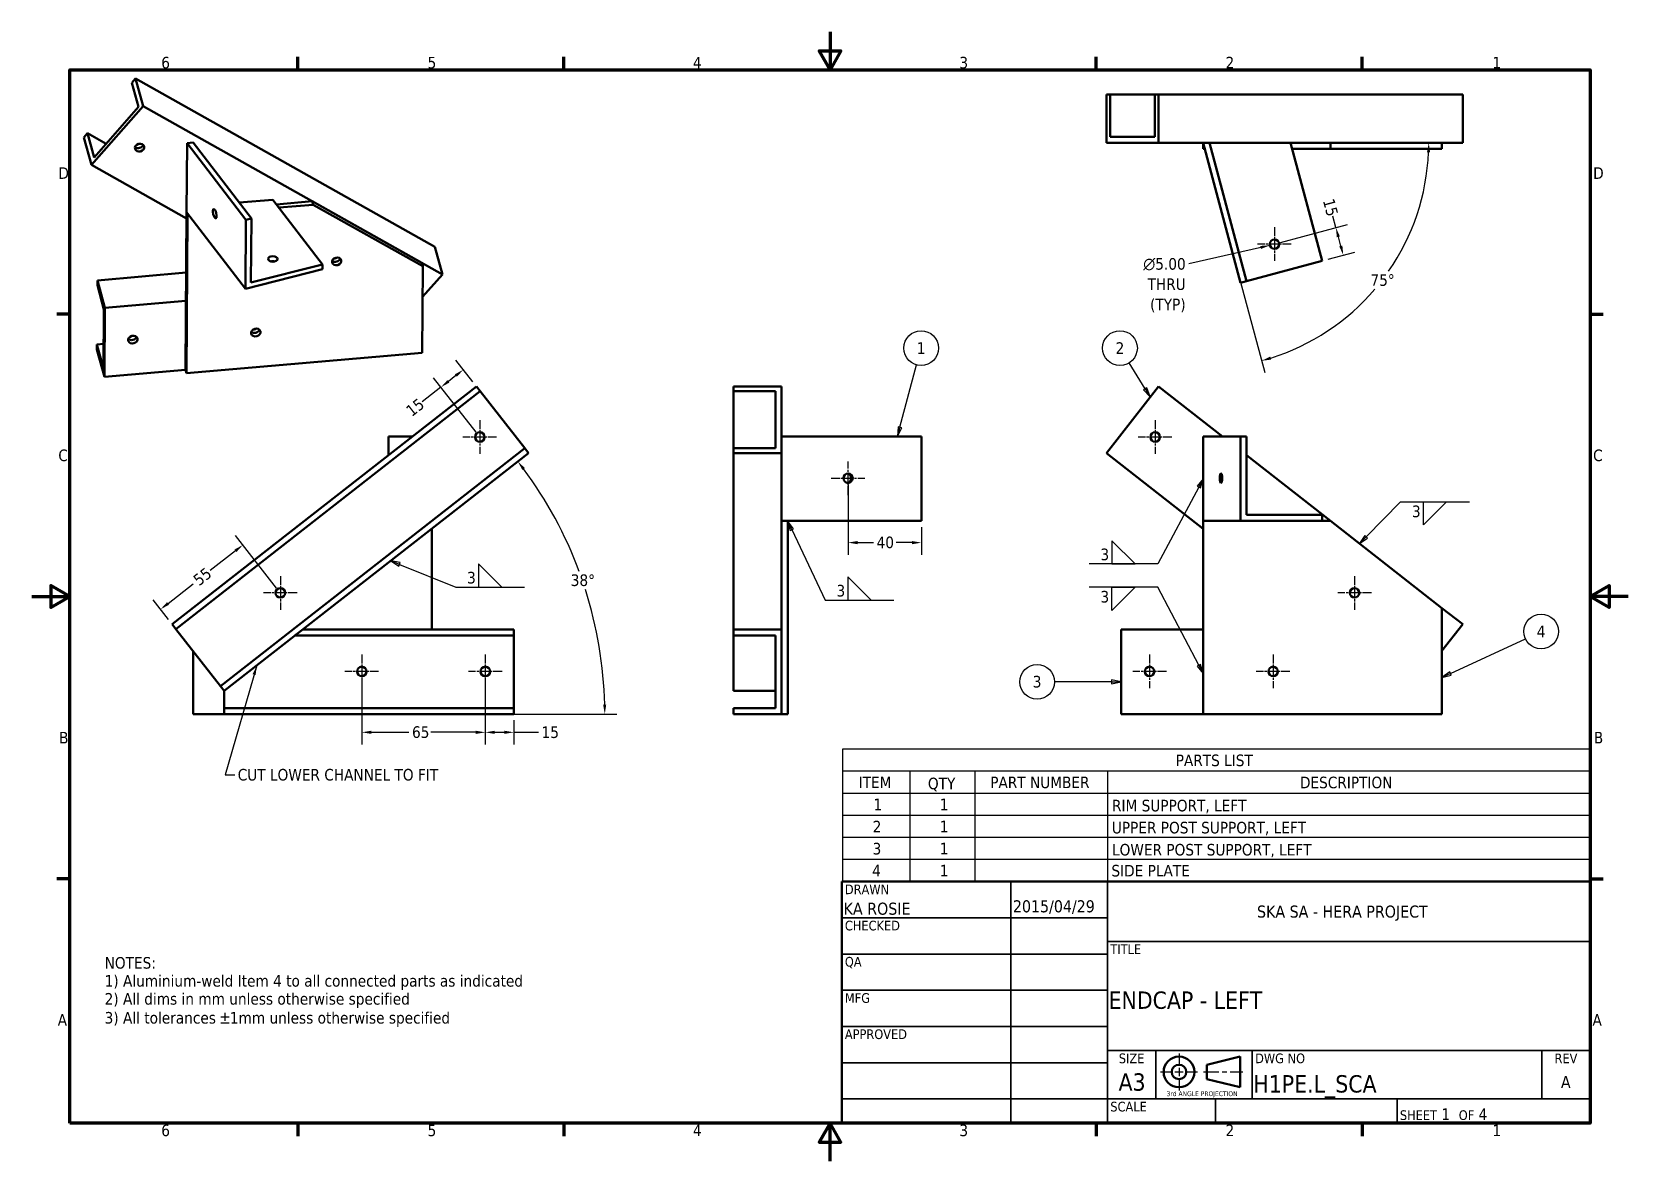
# Model space of a CAD drawing. Header units: millimetres. Extents: x 0 to 840, y 0 to 594.
import ezdxf
from ezdxf.enums import TextEntityAlignment as Align

# ---------------------------------------------------------------- set-up
doc = ezdxf.new("R2010")
doc.units = ezdxf.units.MM
doc.header["$LTSCALE"] = 2
doc.linetypes.add('CHAIN', pattern=[0.7087, 0.4724, -0.0591, 0.1181, -0.0591])
for name, color, linetype, lineweight in [('Border (ANSI)', 7, 'Continuous', 70), ('Center Mark (ANSI)', 7, 'Continuous', 25), ('Dimension (ANSI)', 7, 'Continuous', 25), ('Sketch Geometry (ANSI)', 7, 'Continuous', 25), ('Symbol (ANSI)', 7, 'Continuous', 25), ('Title (ANSI)', 7, 'Continuous', 50), ('Visible (ANSI)', 7, 'Continuous', 50)]:
    doc.layers.add(name, color=color, linetype=linetype, lineweight=lineweight)
doc.styles.add('Note Text (ANSI)', font='tahoma.ttf')
doc.styles.add('Text Style30', font='tahoma.ttf')
doc.styles.add('Text Style38', font='tahoma.ttf')
doc.styles.add('Text Style39', font='tahoma.ttf')
doc.dimstyles.new('Default (ANSI)', dxfattribs={"dimscale": 2, "dimtxt": 3.048, "dimasz": 2.5, "dimexe": 3.175, "dimexo": 1.5875, "dimgap": 0.8, "dimtad": 0, "dimtih": 1, "dimtoh": 1, "dimlfac": 0.03937, "dimrnd": 1e-08, "dimzin": 4, "dimdsep": 46, "dimtxsty": 'Note Text (ANSI)', "dimcen": 0.09, "dimdle": 10, "dimclrd": 256, "dimclre": 256, "dimclrt": 256, "dimadec": 0, "dimazin": 1, "dimtfac": 1, "dimtofl": 0, "dimtmove": 0, "dimatfit": 3, "dimfxl": 1, "dimtolj": 1, "dimtzin": 4, "dimlwd": -1, "dimlwe": -1, "dimarcsym": 0})
doc.dimstyles.new('Default - mm (ANSI)', dxfattribs={"dimscale": 2, "dimtxt": 3.048, "dimasz": 2.5, "dimexe": 3.175, "dimexo": 1.6002, "dimgap": 0.8, "dimtad": 0, "dimtoh": 1, "dimrnd": 1e-08, "dimzin": 4, "dimdsep": 46, "dimtxsty": 'Note Text (ANSI)', "dimcen": 0.09, "dimdle": 10, "dimclrd": 256, "dimclre": 256, "dimclrt": 256, "dimadec": 1, "dimazin": 1, "dimtfac": 1, "dimtofl": 0, "dimtmove": 0, "dimatfit": 3, "dimfxl": 1, "dimtolj": 1, "dimtzin": 4, "dimlwd": -1, "dimlwe": -1, "dimarcsym": 0})
doc.dimstyles.new('Default - mm (ANSI)$7', dxfattribs={"dimscale": 2, "dimtxt": 3.048, "dimasz": 2.5, "dimexe": 3.175, "dimexo": 1.6002, "dimgap": 0.8, "dimtad": 0, "dimtoh": 1, "dimrnd": 1e-08, "dimzin": 4, "dimdsep": 46, "dimtxsty": 'Note Text (ANSI)', "dimcen": 0.09, "dimdle": 10, "dimclrd": 256, "dimclre": 256, "dimclrt": 256, "dimadec": 1, "dimazin": 1, "dimtfac": 1, "dimtofl": 0, "dimtmove": 0, "dimatfit": 3, "dimfxl": 1, "dimtolj": 1, "dimtzin": 4, "dimlwd": -1, "dimlwe": -1, "dimarcsym": 0})

# ---------------------------------------------------------------- blocks, each defined once
blk = doc.blocks.new('Borders Default Border')
at = {"layer": 'Border (ANSI)'}
for p, q in [((70, 287), (70, 290.45)), ((140, 287), (140, 290.45)), ((280, 287), (280, 290.45)), ((350, 287), (350, 290.45)), ((10, 222.75), (6.55, 222.75)), ((410, 222.75), (413.45, 222.75)), ((10, 74.25), (6.55, 74.25)), ((410, 74.25), (413.45, 74.25)), ((70, 10), (70, 6.55)), ((140, 10), (140, 6.55)), ((280, 10), (280, 6.55)), ((350, 10), (350, 6.55))]:
    blk.add_line(p, q, dxfattribs=at)
at = {"layer": 'Border (ANSI)', "flags": 128}
for points in [[(210, 297), (210, 287), (207.11, 292), (212.89, 292), (210, 287)], [(10, 10), (10, 287), (410, 287), (410, 10), (10, 10)], [(0, 148.5), (10, 148.5), (5, 151.39), (5, 145.61), (10, 148.5)], [(420, 148.5), (410, 148.5), (415, 151.39), (415, 145.61), (410, 148.5)], [(210, 0), (210, 10), (207.11, 5), (212.89, 5), (210, 10)]]:
    blk.add_lwpolyline(points, dxfattribs=at)
at = {"layer": 'Border (ANSI)', "char_height": 3.05, "attachment_point": 7, "style": 'Note Text (ANSI)'}
for s, insert in [('6', (34.03, 287.34)), ('5', (104.11, 287.34)), ('4', (173.94, 287.4)), ('3', (244.05, 287.34)), ('2', (314.08, 287.4)), ('1', (384.31, 287.4)), ('D', (6.96, 258.35)), ('D', (410.81, 258.35)), ('C', (6.95, 184.05)), ('C', (410.8, 184.05)), ('B', (7.15, 109.85)), ('B', (410.99, 109.85)), ('A', (6.78, 35.6)), ('A', (410.63, 35.6)), ('6', (34.03, 6.49)), ('5', (104.11, 6.49)), ('4', (173.94, 6.55)), ('3', (244.05, 6.49)), ('2', (314.08, 6.55)), ('1', (384.31, 6.55))]:
    blk.add_mtext(s, dxfattribs=dict(at, insert=insert))
blk = doc.blocks.new('Title Blocks ANSI - Large')
at = {"layer": 'Title (ANSI)'}
for p, q in [((127, 189.23), (127, 125.73)), ((323.85, 189.23), (127, 189.23)), ((323.85, 125.73), (323.85, 189.23)), ((127, 125.73), (323.85, 125.73))]:
    blk.add_line(p, q, dxfattribs=at)
at = {"layer": 'Title (ANSI)', "lineweight": 35}
for p, q in [((171.45, 125.73), (171.45, 189.23)), ((196.85, 125.73), (196.85, 189.23)), ((127, 179.7), (196.85, 179.7)), ((196.85, 173.48), (323.85, 173.48)), ((127, 170.18), (196.85, 170.18)), ((127, 160.65), (196.85, 160.65)), ((127, 151.13), (196.85, 151.13)), ((323.85, 144.78), (196.85, 144.78)), ((209.55, 132.08), (209.55, 144.78)), ((234.95, 132.08), (234.95, 144.78)), ((311.15, 132.08), (311.15, 144.78)), ((127, 141.6), (196.85, 141.6)), ((196.85, 132.08), (127, 132.08)), ((323.85, 132.08), (196.85, 132.08)), ((225.3, 132.08), (225.3, 125.73)), ((273.05, 132.08), (273.05, 125.73))]:
    blk.add_line(p, q, dxfattribs=at)
at = {"layer": 'Title (ANSI)', "style": 'Text Style38'}
for s, p in [('DRAWN', (127.76, 188.47)), ('CHECKED', (127.76, 178.94)), ('TITLE', (197.61, 172.72)), ('QA', (127.76, 169.42)), ('MFG', (127.76, 159.89)), ('APPROVED', (127.76, 150.37)), ('DWG NO', (235.71, 144.02)), ('SCALE', (197.61, 131.32))]:
    blk.add_text(s, height=2.54, dxfattribs=at).set_placement(p, align=Align.TOP_LEFT)
for s, p in [('SIZE', (203.2, 144.02)), ('REV', (317.5, 144.02))]:
    blk.add_text(s, height=2.54, dxfattribs=at).set_placement(p, align=Align.TOP_CENTER)
at = {"layer": 'Title (ANSI)', "insert": (273.81, 126.49), "char_height": 3.048, "attachment_point": 7, "style": 'Note Text (ANSI)'}
blk.add_mtext('\\fTahoma|b0|i0;\\H2.5400;SHEET\\fTahoma|b0|i0;\\H3.0480; 1  \\fTahoma|b0|i0;\\H2.5400;OF\\fTahoma|b0|i0;\\H3.0480; 4 ', dxfattribs=at)
at = {"layer": 'Title (ANSI)'}
for tag, p, height, style in [('AUTHOR_001', (127.44, 180.53), 3.17, 'Text Style39'), ('CREATION_DATE_001', (171.98, 181.16), 3.17, 'Text Style39'), ('COMPANY_001', (236.22, 179.77), 3.17, 'Text Style39'), ('TITLE_001', (197.15, 155.77), 4.57, 'Text Style30'), ('Sheet_Size_001', (199.78, 134.24), 4.57, 'Text Style30'), ('PART_NUMBER_001', (235.25, 133.76), 4.57, 'Text Style30'), ('REVISION_NUMBER_001', (316.18, 134.94), 3.17, 'Text Style39')]:
    blk.add_attdef(tag, p, '', height=height, dxfattribs=dict(at, style=style))
at = {"layer": 'Title (ANSI)', "style": 'Text Style39'}
for tag, p in [('CHECKED_BY', (127.76, 170.94)), ('CHECKED_DATE', (172.21, 170.94)), ('MFG_APPROVED_BY', (127.76, 151.89)), ('MFG_APPROVED_DATE', (172.21, 151.89)), ('ENG_APPROVED_BY', (127.76, 142.37)), ('ENG_APPROVAL_DATE', (172.21, 142.37))]:
    blk.add_attdef(tag, text='', height=3.17, dxfattribs=at).set_placement(p, align=Align.BOTTOM_LEFT)
blk = doc.blocks.new('*D7')
at = {"layer": 'Defpoints', "color": 0, "transparency": 16777216}
for p in [(296.23, 282.48), (101.21, 247.35), (85.59, 235.15), (101.21, 235.15)]:
    blk.add_point(p, dxfattribs=at)
at = {"layer": 'Dimension (ANSI)', "transparency": 16777216}
blk.add_line((104.39, 235.15), (307.83, 235.15), dxfattribs=at)
for start, end in [(20.34931, 36.67298), (1.32702, 17.66154)]:
    blk.add_arc((85.59, 235.15), 215.89, start, end, dxfattribs=at)
for points in [[(258.08, 363.58), (259.41, 364.59), (255.71, 368.06)], [(302.25, 240.15), (300.59, 240.14), (301.48, 235.15)]]:
    blk.add_solid(points, dxfattribs=at)
at = {"layer": 'Dimension (ANSI)', "transparency": 16777216, "insert": (283.57, 308.62), "char_height": 6.096, "attachment_point": 1, "style": 'Note Text (ANSI)'}
blk.add_mtext('\\A1;38°', dxfattribs=at)
blk = doc.blocks.new('*D8')
at = {"layer": 'Defpoints', "color": 0, "transparency": 16777216}
for p in [(616.39, 535.68), (617.21, 532.61), (752.96, 535.68), (692.7, 444.74)]:
    blk.add_point(p, dxfattribs=at)
at = {"layer": 'Dimension (ANSI)', "transparency": 16777216}
blk.add_line((618.03, 529.55), (648.76, 414.88), dxfattribs=at)
for start, end in [(325.31437, 357.5866), (287.4134, 319.5752)]:
    blk.add_arc((616.39, 535.68), 118.71, start, end, dxfattribs=at)
for points in [[(734.16, 530.7), (735.83, 530.66), (735.1, 535.68)], [(652.15, 421.61), (651.68, 423.21), (647.11, 421.01)]]:
    blk.add_solid(points, dxfattribs=at)
at = {"layer": 'Dimension (ANSI)', "transparency": 16777216, "insert": (704.43, 466.53), "char_height": 6.096, "attachment_point": 1, "style": 'Note Text (ANSI)'}
blk.add_mtext('\\A1;75°', dxfattribs=at)
blk = doc.blocks.new('PARTS LIST')
at = {"layer": 'Symbol (ANSI)'}
for p, q in [((410, 108.32), (213.26, 108.32)), ((213.26, 108.32), (213.26, 102.52)), ((410, 108.32), (410, 102.52)), ((410, 102.52), (213.26, 102.52)), ((213.26, 102.52), (213.26, 96.72)), ((231.05, 102.52), (231.05, 96.72)), ((248.09, 102.52), (248.09, 96.72)), ((283.01, 102.52), (283.01, 96.72)), ((410, 102.52), (410, 96.72)), ((410, 96.72), (213.26, 96.72)), ((213.26, 96.72), (213.26, 73.5)), ((231.05, 96.72), (231.05, 73.5)), ((248.09, 96.72), (248.09, 73.5)), ((283.01, 96.72), (283.01, 73.5)), ((410, 96.72), (410, 73.5)), ((410, 90.91), (213.26, 90.91)), ((410, 85.11), (213.26, 85.11)), ((410, 79.3), (213.26, 79.3)), ((410, 73.5), (213.26, 73.5))]:
    blk.add_line(p, q, dxfattribs=at)
at = {"layer": 'Symbol (ANSI)', "attachment_point": 7, "style": 'Note Text (ANSI)'}
for s, insert, char_height in [('PARTS LIST', (300.96, 103.82), 3.048), ('ITEM', (217.54, 98.09), 3.048), ('QTY', (235.76, 97.26), 3.048), ('PART NUMBER', (252.16, 98.03), 3.048), ('DESCRIPTION', (333.66, 98), 3.048), ('1', (221.47, 92.29), 3.05), ('1', (238.88, 92.29), 3.05), ('RIM SUPPORT, LEFT', (284.2, 91.5), 3.048), ('2', (221.23, 86.45), 3.05), ('1', (238.88, 86.48), 3.05), ('UPPER POST SUPPORT, LEFT', (284.16, 85.7), 3.048), ('3', (221.21, 80.59), 3.05), ('1', (238.88, 80.68), 3.05), ('LOWER POST SUPPORT, LEFT', (284.2, 79.89), 3.048), ('4', (221.09, 74.88), 3.05), ('1', (238.88, 74.87), 3.05), ('SIDE PLATE', (284.05, 74.8), 3.048)]:
    blk.add_mtext(s, dxfattribs=dict(at, insert=insert, char_height=char_height))
blk = doc.blocks.new('Balloon1')
at = {"layer": 'Symbol (ANSI)'}
for p, q in [((373.27, 128.23), (392.99, 137.38)), ((373.06, 128.68), (371.01, 127.17)), ((373.27, 128.23), (371.01, 127.17)), ((371.01, 127.17), (373.48, 127.77)), ((373.48, 127.77), (373.06, 128.68))]:
    blk.add_line(p, q, dxfattribs=at)
at = {"layer": 'Symbol (ANSI)', "flags": 128}
blk.add_lwpolyline([(373.06, 128.68), (371.01, 127.17), (373.48, 127.77), (373.06, 128.68)], dxfattribs=at)
at = {"layer": 'Symbol (ANSI)'}
blk.add_circle((397.12, 139.3), 4.57, dxfattribs=at)
blk.add_solid([(373.06, 128.68), (371.01, 127.17), (373.48, 127.77), (373.06, 128.68)], dxfattribs=at)
at = {"layer": 'Symbol (ANSI)', "insert": (397.12, 139.3), "char_height": 3.05, "attachment_point": 5, "style": 'Note Text (ANSI)'}
blk.add_mtext('4', dxfattribs=at)
blk = doc.blocks.new('Balloon2')
at = {"layer": 'Symbol (ANSI)'}
for p, q in [((228.39, 193.01), (232.79, 209.45)), ((227.9, 193.14), (227.74, 190.6)), ((228.39, 193.01), (227.74, 190.6)), ((227.74, 190.6), (228.87, 192.88)), ((228.87, 192.88), (227.9, 193.14))]:
    blk.add_line(p, q, dxfattribs=at)
at = {"layer": 'Symbol (ANSI)', "flags": 128}
blk.add_lwpolyline([(227.9, 193.14), (227.74, 190.6), (228.87, 192.88), (227.9, 193.14)], dxfattribs=at)
at = {"layer": 'Symbol (ANSI)'}
blk.add_circle((233.97, 213.85), 4.57, dxfattribs=at)
blk.add_solid([(227.9, 193.14), (227.74, 190.6), (228.87, 192.88), (227.9, 193.14)], dxfattribs=at)
at = {"layer": 'Symbol (ANSI)', "insert": (233.97, 213.85), "char_height": 3.05, "attachment_point": 5, "style": 'Note Text (ANSI)'}
blk.add_mtext('1', dxfattribs=at)
blk = doc.blocks.new('Balloon3')
at = {"layer": 'Symbol (ANSI)'}
for p, q in [((292.95, 203.1), (288.7, 209.97)), ((293.37, 203.37), (292.52, 202.84)), ((292.52, 202.84), (294.26, 200.98)), ((292.95, 203.1), (294.26, 200.98)), ((294.26, 200.98), (293.37, 203.37))]:
    blk.add_line(p, q, dxfattribs=at)
at = {"layer": 'Symbol (ANSI)', "flags": 128}
blk.add_lwpolyline([(292.52, 202.84), (294.26, 200.98), (293.37, 203.37), (292.52, 202.84)], dxfattribs=at)
at = {"layer": 'Symbol (ANSI)'}
blk.add_circle((286.3, 213.85), 4.57, dxfattribs=at)
blk.add_solid([(292.52, 202.84), (294.26, 200.98), (293.37, 203.37), (292.52, 202.84)], dxfattribs=at)
at = {"layer": 'Symbol (ANSI)', "insert": (286.3, 213.85), "char_height": 3.05, "attachment_point": 5, "style": 'Note Text (ANSI)'}
blk.add_mtext('2', dxfattribs=at)
blk = doc.blocks.new('Balloon4')
at = {"layer": 'Symbol (ANSI)'}
for p, q in [((284.1, 126.04), (269.07, 126.04)), ((286.6, 126.04), (284.1, 126.54)), ((284.1, 126.54), (284.1, 125.54)), ((284.1, 126.04), (286.6, 126.04)), ((284.1, 125.54), (286.6, 126.04))]:
    blk.add_line(p, q, dxfattribs=at)
at = {"layer": 'Symbol (ANSI)', "flags": 128}
blk.add_lwpolyline([(284.1, 125.54), (286.6, 126.04), (284.1, 126.54), (284.1, 125.54)], dxfattribs=at)
at = {"layer": 'Symbol (ANSI)'}
blk.add_circle((264.5, 126.04), 4.57, dxfattribs=at)
blk.add_solid([(284.1, 125.54), (286.6, 126.04), (284.1, 126.54), (284.1, 125.54)], dxfattribs=at)
at = {"layer": 'Symbol (ANSI)', "insert": (264.5, 126.07), "char_height": 3.05, "attachment_point": 5, "style": 'Note Text (ANSI)'}
blk.add_mtext('3', dxfattribs=at)
blk = doc.blocks.new('Welding Symbol Identifier1')
at = {"layer": 'Symbol (ANSI)'}
for p, q in [((199.93, 166.11), (198.86, 168.37)), ((200.38, 166.33), (198.86, 168.37)), ((198.86, 168.37), (199.48, 165.9)), ((199.48, 165.9), (200.38, 166.33)), ((199.93, 166.11), (208.71, 147.53)), ((220.81, 147.53), (214.71, 153.63)), ((214.71, 153.63), (214.71, 147.53)), ((208.71, 147.53), (226.81, 147.53)), ((214.71, 147.53), (220.81, 147.53))]:
    blk.add_line(p, q, dxfattribs=at)
at = {"layer": 'Symbol (ANSI)', "flags": 128}
blk.add_lwpolyline([(200.38, 166.33), (198.86, 168.37), (199.48, 165.9), (200.38, 166.33)], dxfattribs=at)
at = {"layer": 'Symbol (ANSI)'}
blk.add_solid([(200.38, 166.33), (198.86, 168.37), (199.48, 165.9), (200.38, 166.33)], dxfattribs=at)
at = {"layer": 'Symbol (ANSI)', "insert": (211.71, 148.45), "char_height": 3.05, "attachment_point": 7, "style": 'Note Text (ANSI)'}
blk.add_mtext('3', dxfattribs=at)
blk = doc.blocks.new('Welding Symbol Identifier2')
at = {"layer": 'Symbol (ANSI)'}
for p, q in [((307.02, 177.28), (296.27, 157.07)), ((308.19, 179.49), (306.58, 177.51)), ((306.58, 177.51), (307.46, 177.04)), ((307.02, 177.28), (308.19, 179.49)), ((307.46, 177.04), (308.19, 179.49)), ((290.27, 157.07), (284.17, 163.17)), ((284.17, 163.17), (284.17, 157.07)), ((296.27, 157.07), (278.17, 157.07)), ((284.17, 157.07), (290.27, 157.07))]:
    blk.add_line(p, q, dxfattribs=at)
at = {"layer": 'Symbol (ANSI)', "flags": 128}
blk.add_lwpolyline([(307.46, 177.04), (308.19, 179.49), (306.58, 177.51), (307.46, 177.04)], dxfattribs=at)
at = {"layer": 'Symbol (ANSI)'}
blk.add_solid([(307.46, 177.04), (308.19, 179.49), (306.58, 177.51), (307.46, 177.04)], dxfattribs=at)
at = {"layer": 'Symbol (ANSI)', "insert": (281.17, 157.99), "char_height": 3.05, "attachment_point": 7, "style": 'Note Text (ANSI)'}
blk.add_mtext('3', dxfattribs=at)
blk = doc.blocks.new('Welding Symbol Identifier3')
at = {"layer": 'Symbol (ANSI)'}
for p, q in [((296.27, 150.95), (278.17, 150.95)), ((284.17, 150.95), (290.27, 150.95)), ((290.27, 150.95), (284.17, 144.85)), ((284.17, 144.85), (284.17, 150.95)), ((307.03, 130.42), (296.27, 150.95)), ((307.47, 130.65), (306.58, 130.19)), ((307.03, 130.42), (308.19, 128.21)), ((308.19, 128.21), (307.47, 130.65)), ((306.58, 130.19), (308.19, 128.21))]:
    blk.add_line(p, q, dxfattribs=at)
at = {"layer": 'Symbol (ANSI)', "flags": 128}
blk.add_lwpolyline([(306.58, 130.19), (308.19, 128.21), (307.47, 130.65), (306.58, 130.19)], dxfattribs=at)
at = {"layer": 'Symbol (ANSI)'}
blk.add_solid([(306.58, 130.19), (308.19, 128.21), (307.47, 130.65), (306.58, 130.19)], dxfattribs=at)
at = {"layer": 'Symbol (ANSI)', "insert": (281.17, 146.86), "char_height": 3.05, "attachment_point": 7, "style": 'Note Text (ANSI)'}
blk.add_mtext('3', dxfattribs=at)
blk = doc.blocks.new('Welding Symbol Identifier4')
at = {"layer": 'Symbol (ANSI)'}
for p, q in [((351.07, 164.2), (360.13, 173.4)), ((360.13, 173.4), (378.23, 173.4)), ((366.13, 173.4), (372.23, 173.4)), ((372.23, 173.4), (366.13, 167.31)), ((366.13, 167.31), (366.13, 173.4)), ((350.71, 164.55), (349.31, 162.41)), ((351.07, 164.2), (349.31, 162.41)), ((349.31, 162.41), (351.42, 163.84)), ((351.42, 163.84), (350.71, 164.55))]:
    blk.add_line(p, q, dxfattribs=at)
at = {"layer": 'Symbol (ANSI)', "flags": 128}
blk.add_lwpolyline([(350.71, 164.55), (349.31, 162.41), (351.42, 163.84), (350.71, 164.55)], dxfattribs=at)
at = {"layer": 'Symbol (ANSI)'}
blk.add_solid([(350.71, 164.55), (349.31, 162.41), (351.42, 163.84), (350.71, 164.55)], dxfattribs=at)
at = {"layer": 'Symbol (ANSI)', "insert": (363.13, 169.31), "char_height": 3.05, "attachment_point": 7, "style": 'Note Text (ANSI)'}
blk.add_mtext('3', dxfattribs=at)
blk = doc.blocks.new('Welding Symbol Identifier5')
at = {"layer": 'Symbol (ANSI)'}
for p, q in [((96.73, 156.96), (94.41, 157.9)), ((96.92, 157.42), (94.41, 157.9)), ((94.41, 157.9), (96.54, 156.5)), ((96.54, 156.5), (96.92, 157.42)), ((96.73, 156.96), (111.52, 150.95)), ((123.61, 150.95), (117.52, 157.05)), ((117.52, 157.05), (117.52, 150.95)), ((111.52, 150.95), (129.61, 150.95)), ((117.52, 150.95), (123.61, 150.95))]:
    blk.add_line(p, q, dxfattribs=at)
at = {"layer": 'Symbol (ANSI)', "flags": 128}
blk.add_lwpolyline([(96.92, 157.42), (94.41, 157.9), (96.54, 156.5), (96.92, 157.42)], dxfattribs=at)
at = {"layer": 'Symbol (ANSI)'}
blk.add_solid([(96.92, 157.42), (94.41, 157.9), (96.54, 156.5), (96.92, 157.42)], dxfattribs=at)
at = {"layer": 'Symbol (ANSI)', "insert": (114.51, 151.87), "char_height": 3.05, "attachment_point": 7, "style": 'Note Text (ANSI)'}
blk.add_mtext('3', dxfattribs=at)
blk = doc.blocks.new('3rd ANGLE PROJECTION')
at = {"layer": 'Sketch Geometry (ANSI)', "lineweight": 25}
for p, q in [((-6.99, 5.75), (-6.99, 2.5)), ((-12.74, 0), (-9.49, 0)), ((-8.24, 0), (-5.74, 0)), ((-6.99, 1.25), (-6.99, -1.25)), ((-4.49, 0), (-1.24, 0)), ((0.64, 0), (5.33, 0)), ((6.33, 0), (7.83, 0)), ((8.83, 0), (12.74, 0)), ((-6.99, -2.5), (-6.99, -5.75))]:
    blk.add_line(p, q, dxfattribs=at)
at = {"layer": 'Sketch Geometry (ANSI)', "lineweight": 50}
for p, q in [((1.62, 2.25), (11.99, 4.75)), ((1.62, 2.25), (1.62, -2.25)), ((11.99, 4.75), (11.99, -4.75)), ((1.62, -2.25), (11.99, -4.75))]:
    blk.add_line(p, q, dxfattribs=at)
for radius in [4.75, 2.25]:
    blk.add_circle((-6.99, 0), radius, dxfattribs=at)
at = {"layer": 'Symbol (ANSI)', "insert": (-10.85, -5.98), "char_height": 1.5, "attachment_point": 1, "style": 'Note Text (ANSI)'}
blk.add_mtext('\\fTahoma|b0|i0;\\H1.5000;3rd ANGLE PROJECTION', dxfattribs=at)
blk = doc.blocks.new('*D19')
at = {"layer": 'Defpoints', "color": 0, "transparency": 16777216}
for p in [(227.06, 416.32), (233.97, 407.48), (235.69, 380.91)]:
    blk.add_point(p, dxfattribs=at)
at = {"layer": 'Dimension (ANSI)', "transparency": 16777216}
for p, q in [((232, 410), (223.15, 421.33)), ((233.72, 383.43), (211.33, 412.09)), ((223.12, 413.25), (219.18, 410.17)), ((215.24, 407.09), (205.45, 399.44))]:
    blk.add_line(p, q, dxfattribs=at)
for points in [[(222.6, 413.9), (223.63, 412.59), (227.06, 416.32)], [(218.66, 410.82), (219.69, 409.51), (215.24, 407.09)]]:
    blk.add_solid(points, dxfattribs=at)
at = {"layer": 'Dimension (ANSI)', "transparency": 16777216, "insert": (196.13, 396.12), "char_height": 6.096, "attachment_point": 1, "rotation": 38, "style": 'Note Text (ANSI)'}
blk.add_mtext('\\A1;15', dxfattribs=at)
blk = doc.blocks.new('*D20')
at = {"layer": 'Defpoints', "color": 0, "transparency": 16777216}
for p in [(130.73, 298.9), (67.69, 290.25), (73.84, 282.37)]:
    blk.add_point(p, dxfattribs=at)
at = {"layer": 'Dimension (ANSI)', "transparency": 16777216}
for p, q in [((128.76, 301.42), (107.12, 329.12)), ((107.09, 321.04), (93.85, 310.7)), ((71.63, 293.33), (84.86, 303.67)), ((71.87, 284.9), (63.78, 295.26))]:
    blk.add_line(p, q, dxfattribs=at)
for points in [[(106.58, 321.69), (107.6, 320.38), (111.03, 324.12)], [(71.11, 293.99), (72.14, 292.68), (67.69, 290.25)]]:
    blk.add_solid(points, dxfattribs=at)
at = {"layer": 'Dimension (ANSI)', "transparency": 16777216, "insert": (84.21, 307.11), "char_height": 6.096, "attachment_point": 1, "rotation": 38, "style": 'Note Text (ANSI)'}
blk.add_mtext('\\A1;55', dxfattribs=at)
blk = doc.blocks.new('*D21')
at = {"layer": 'Defpoints', "color": 0, "transparency": 16777216}
for p in [(238.61, 248.75), (253.61, 235.15), (253.61, 225.55)]:
    blk.add_point(p, dxfattribs=at)
at = {"layer": 'Dimension (ANSI)', "transparency": 16777216}
for p, q in [((238.61, 245.54), (238.61, 219.2)), ((253.61, 231.94), (253.61, 219.2)), ((243.61, 225.55), (248.61, 225.55)), ((253.61, 225.55), (266.62, 225.55))]:
    blk.add_line(p, q, dxfattribs=at)
for points in [[(243.61, 226.38), (243.61, 224.72), (238.61, 225.55)], [(248.61, 226.38), (248.61, 224.72), (253.61, 225.55)]]:
    blk.add_solid(points, dxfattribs=at)
at = {"layer": 'Dimension (ANSI)', "transparency": 16777216, "insert": (268.22, 228.67), "char_height": 6.096, "attachment_point": 1, "style": 'Note Text (ANSI)'}
blk.add_mtext('\\A1;15', dxfattribs=at)
blk = doc.blocks.new('*D22')
at = {"layer": 'Defpoints', "color": 0, "transparency": 16777216}
for p in [(173.61, 257.6), (238.61, 257.6), (238.61, 225.55)]:
    blk.add_point(p, dxfattribs=at)
at = {"layer": 'Dimension (ANSI)', "transparency": 16777216}
for p, q in [((173.61, 254.39), (173.61, 219.2)), ((238.61, 254.39), (238.61, 219.2)), ((178.61, 225.55), (198.44, 225.55)), ((233.61, 225.55), (210.01, 225.55))]:
    blk.add_line(p, q, dxfattribs=at)
for points in [[(178.61, 226.38), (178.61, 224.72), (173.61, 225.55)], [(233.61, 226.38), (233.61, 224.72), (238.61, 225.55)]]:
    blk.add_solid(points, dxfattribs=at)
at = {"layer": 'Dimension (ANSI)', "transparency": 16777216, "insert": (200.04, 228.72), "char_height": 6.096, "attachment_point": 1, "style": 'Note Text (ANSI)'}
blk.add_mtext('\\A1;65', dxfattribs=at)
blk = doc.blocks.new('*D23')
at = {"layer": 'Defpoints', "color": 0, "transparency": 16777216}
for p in [(429.52, 359.2), (468.15, 336.75), (468.15, 325.35)]:
    blk.add_point(p, dxfattribs=at)
at = {"layer": 'Dimension (ANSI)', "transparency": 16777216}
for p, q in [((429.52, 355.99), (429.52, 319)), ((468.15, 333.54), (468.15, 319)), ((434.52, 325.35), (442.91, 325.35)), ((463.15, 325.35), (454.76, 325.35))]:
    blk.add_line(p, q, dxfattribs=at)
for points in [[(434.52, 326.18), (434.52, 324.51), (429.52, 325.35)], [(463.15, 326.18), (463.15, 324.51), (468.15, 325.35)]]:
    blk.add_solid(points, dxfattribs=at)
at = {"layer": 'Dimension (ANSI)', "transparency": 16777216, "insert": (444.51, 328.52), "char_height": 6.096, "attachment_point": 1, "style": 'Note Text (ANSI)'}
blk.add_mtext('\\A1;40', dxfattribs=at)
blk = doc.blocks.new('*D24')
at = {"layer": 'Defpoints', "color": 0, "transparency": 16777216}
for p in [(653.91, 482.38), (679.05, 473.58), (690.13, 476.55)]:
    blk.add_point(p, dxfattribs=at)
at = {"layer": 'Dimension (ANSI)', "transparency": 16777216}
for p, q in [((686.24, 491.04), (684.65, 497)), ((657.01, 483.21), (692.38, 492.68)), ((688.83, 481.38), (687.54, 486.21)), ((682.14, 474.41), (696.26, 478.19))]:
    blk.add_line(p, q, dxfattribs=at)
for points in [[(688.34, 486.43), (686.73, 485.99), (686.24, 491.04)], [(689.64, 481.6), (688.03, 481.16), (690.13, 476.55)]]:
    blk.add_solid(points, dxfattribs=at)
at = {"layer": 'Dimension (ANSI)', "transparency": 16777216, "insert": (685.23, 506.87), "char_height": 6.096, "attachment_point": 1, "rotation": 285, "style": 'Note Text (ANSI)'}
blk.add_mtext('\\A1;15', dxfattribs=at)

msp = doc.modelspace()

# ---------------------------------------------------------------- linework, layer by layer
at = {"layer": 'Center Mark (ANSI)', "linetype": 'CHAIN', "ltscale": 4.916299}
for p, q in [((653.914, 491.227), (653.914, 473.527)), ((662.764, 482.377), (645.064, 482.377)), ((235.693, 389.756), (235.693, 372.056)), ((591.114, 389.756), (591.114, 372.056)), ((244.543, 380.906), (226.843, 380.906)), ((599.964, 380.906), (582.264, 380.906)), ((429.516, 350.345), (429.516, 368.045)), ((420.666, 359.195), (438.366, 359.195)), ((130.73, 307.75), (130.73, 290.05)), ((696.077, 307.75), (696.077, 290.05)), ((139.58, 298.9), (121.88, 298.9)), ((704.927, 298.9), (687.227, 298.9)), ((173.611, 266.445), (173.611, 248.745)), ((238.611, 266.445), (238.611, 248.745)), ((588.196, 266.445), (588.196, 248.745)), ((653.196, 266.445), (653.196, 248.745)), ((182.461, 257.595), (164.761, 257.595)), ((247.461, 257.595), (229.761, 257.595)), ((597.046, 257.595), (579.346, 257.595)), ((662.046, 257.595), (644.346, 257.595))]:
    msp.add_line(p, q, dxfattribs=at)
at = {"layer": 'Visible (ANSI)'}
for p, q in [((54.556, 569.45), (52.611, 567.239)), ((52.611, 567.239), (56.073, 554.558)), ((212.047, 480.963), (54.556, 569.45)), ((58.512, 554.957), (54.556, 569.45)), ((31.291, 524.008), (58.512, 554.957)), ((56.073, 554.558), (32.741, 528.03)), ((216.004, 466.47), (58.512, 554.957)), ((565.472, 561.081), (565.472, 535.681)), ((567.427, 561.081), (565.472, 561.081)), ((590.884, 561.081), (567.427, 561.081)), ((567.427, 538.856), (567.427, 561.081)), ((590.884, 561.081), (590.884, 538.856)), ((592.839, 561.081), (590.884, 561.081)), ((752.962, 561.081), (592.839, 561.081)), ((592.839, 535.681), (592.839, 561.081)), ((752.962, 561.081), (752.962, 535.681)), ((29.279, 540.711), (27.335, 538.501)), ((27.335, 538.501), (31.291, 524.008)), ((39.061, 535.215), (29.279, 540.711)), ((32.741, 528.03), (29.279, 540.711)), ((590.884, 538.856), (567.427, 538.856)), ((81.393, 499.199), (81.633, 535.505)), ((81.633, 535.505), (84.88, 535.786)), ((81.633, 535.505), (112.579, 495.194)), ((84.88, 535.786), (115.48, 495.925)), ((565.472, 535.681), (592.839, 535.681)), ((752.962, 535.681), (592.839, 535.681)), ((616.376, 532.506), (616.376, 535.681)), ((616.376, 532.506), (617.24, 532.506)), ((616.389, 535.681), (636.111, 462.077)), ((619.676, 535.681), (639.178, 462.899)), ((662.407, 535.681), (679.047, 473.582)), ((663.258, 532.506), (683.371, 532.506)), ((683.371, 535.681), (742.012, 535.681)), ((683.371, 532.506), (683.371, 535.681)), ((683.371, 532.506), (742.012, 532.506)), ((742.012, 532.506), (742.012, 535.681)), ((81.358, 495.877), (31.291, 524.008)), ((109.133, 504.192), (126.866, 505.728)), ((126.866, 505.728), (152.975, 471.717)), ((128.731, 503.297), (147.557, 504.927)), ((147.557, 504.927), (205.233, 472.521)), ((148.051, 503.115), (147.557, 504.927)), ((80.832, 416.214), (81.38, 499.198)), ((81.326, 414.403), (81.875, 497.386)), ((81.38, 499.198), (81.393, 499.199)), ((81.875, 497.386), (81.38, 499.198)), ((81.393, 499.199), (112.339, 458.888)), ((81.875, 497.386), (82.728, 497.46)), ((112.579, 495.194), (115.48, 495.925)), ((115.48, 495.925), (115.257, 462.213)), ((130.066, 501.558), (148.051, 503.115)), ((148.051, 503.115), (205.728, 470.71)), ((112.339, 458.888), (112.579, 495.194)), ((212.047, 480.963), (216.004, 466.47)), ((115.257, 462.213), (152.975, 471.717)), ((152.975, 471.717), (152.958, 469.124)), ((205.728, 470.71), (205.233, 472.521)), ((205.728, 470.71), (205.427, 425.146)), ((639.178, 462.899), (679.047, 473.582)), ((34.446, 460.727), (34.463, 463.32)), ((81.17, 467.364), (34.463, 463.32)), ((34.463, 463.32), (38.419, 448.827)), ((152.958, 469.124), (112.339, 458.888)), ((216.004, 466.47), (205.622, 454.666)), ((636.111, 462.077), (639.178, 462.899)), ((37.908, 448.045), (34.446, 460.727)), ((37.702, 416.927), (37.908, 448.045)), ((38.419, 448.827), (38.179, 412.522)), ((81.072, 452.52), (38.419, 448.827)), ((34.223, 427.015), (34.24, 429.608)), ((37.788, 429.915), (34.24, 429.608)), ((34.24, 429.608), (37.702, 416.927)), ((38.179, 412.522), (34.223, 427.015)), ((205.427, 425.146), (81.326, 414.403)), ((80.832, 416.214), (38.179, 412.522)), ((81.326, 414.403), (80.832, 416.214)), ((73.845, 282.375), (233.968, 407.477)), ((75.799, 279.873), (235.923, 404.975)), ((233.968, 407.477), (235.923, 404.975)), ((235.923, 404.975), (259.38, 374.952)), ((369.15, 407.477), (369.15, 404.975)), ((394.55, 407.477), (369.15, 407.477)), ((369.15, 404.975), (391.375, 404.975)), ((369.15, 374.952), (369.15, 404.975)), ((391.375, 404.975), (391.375, 374.952)), ((394.55, 372.45), (394.55, 407.477)), ((565.472, 372.45), (592.839, 407.477)), ((626.478, 381.195), (592.839, 407.477)), ((200.329, 381.195), (187.629, 381.195)), ((187.629, 381.195), (187.629, 371.273)), ((394.55, 381.195), (468.153, 381.195)), ((468.153, 336.745), (468.153, 381.195)), ((616.389, 336.745), (616.389, 381.195)), ((616.389, 381.195), (636.111, 381.195)), ((636.111, 381.195), (639.178, 381.195)), ((636.111, 336.745), (636.111, 381.195)), ((639.178, 381.195), (639.178, 339.92)), ((99.256, 249.849), (259.38, 374.952)), ((101.211, 247.348), (261.335, 372.45)), ((259.38, 374.952), (261.335, 372.45)), ((369.15, 374.952), (369.15, 372.45)), ((391.375, 374.952), (369.15, 374.952)), ((369.15, 372.45), (394.55, 372.45)), ((369.15, 279.595), (369.15, 372.45)), ((394.55, 332.68), (394.55, 372.45)), ((616.376, 332.68), (565.472, 372.45)), ((683.371, 336.745), (639.178, 371.273)), ((397.725, 336.745), (394.55, 336.745)), ((397.725, 336.745), (468.153, 336.745)), ((397.725, 235.145), (397.725, 336.745)), ((616.376, 336.745), (617.24, 336.745)), ((616.376, 235.145), (616.376, 336.745)), ((617.24, 336.745), (636.111, 336.745)), ((679.047, 336.745), (636.111, 336.745)), ((639.178, 339.92), (679.047, 339.92)), ((679.047, 339.92), (679.047, 336.745)), ((679.047, 336.745), (683.371, 336.745)), ((683.371, 336.745), (742.012, 290.93)), ((210.431, 279.595), (210.431, 332.68)), ((394.55, 279.595), (394.55, 332.68)), ((752.962, 282.375), (742.012, 290.93)), ((742.012, 290.93), (742.012, 235.145)), ((75.799, 279.873), (73.845, 282.375)), ((99.256, 249.849), (75.799, 279.873)), ((138.422, 276.42), (142.486, 279.595)), ((142.486, 279.595), (253.611, 279.595)), ((253.611, 276.42), (253.611, 279.595)), ((369.15, 276.42), (369.15, 279.595)), ((369.15, 279.595), (394.55, 279.595)), ((394.55, 279.595), (394.55, 235.145)), ((616.376, 279.595), (573.196, 279.595)), ((573.196, 279.595), (573.196, 235.145)), ((752.962, 282.375), (742.012, 268.359)), ((138.422, 276.42), (253.611, 276.42)), ((253.611, 238.32), (253.611, 276.42)), ((369.15, 247.348), (369.15, 276.42)), ((391.375, 276.42), (369.15, 276.42)), ((391.375, 238.32), (391.375, 276.42)), ((84.795, 268.359), (84.795, 235.145)), ((101.211, 247.348), (99.256, 249.849)), ((101.211, 247.348), (101.211, 238.32)), ((391.375, 247.348), (369.15, 247.348)), ((101.211, 238.32), (253.611, 238.32)), ((101.211, 238.32), (101.211, 235.145)), ((253.611, 235.145), (253.611, 238.32)), ((369.15, 238.32), (391.375, 238.32)), ((369.15, 235.145), (369.15, 238.32)), ((84.795, 235.145), (101.211, 235.145)), ((101.211, 235.145), (253.611, 235.145)), ((394.55, 235.145), (369.15, 235.145)), ((397.725, 235.145), (394.55, 235.145)), ((616.376, 235.145), (573.196, 235.145)), ((742.012, 235.145), (616.376, 235.145))]:
    msp.add_line(p, q, dxfattribs=at)
for centre in [(653.914, 482.377), (235.693, 380.906), (591.114, 380.906), (130.73, 298.9), (696.077, 298.9), (173.611, 257.595), (238.611, 257.595), (588.196, 257.595), (653.196, 257.595)]:
    msp.add_circle(centre, 2.5, dxfattribs=at)
for centre, major_axis, ratio in [((56.665, 533.107), (2.412, 0.658), 0.8063275), ((96.215, 498.385), (-0.611, 2.424), 0.3345569), ((126.779, 474.586), (-2.5, 0.017), 0.5769374), ((160.397, 473.291), (2.412, 0.658), 0.8063275), ((117.818, 435.888), (2.412, 0.658), 0.8063275), ((53.117, 432.141), (2.412, 0.658), 0.8063275), ((429.516, 359.195), (0, -2.5), 0.9659258), ((625.758, 359.195), (0, -2.5), 0.258819)]:
    msp.add_ellipse(centre, major_axis=major_axis, ratio=ratio, dxfattribs=at)
for centre, major_axis, ratio, start_param, end_param in [((56.171, 534.919), (2.412, 0.658), 0.8063275, 3.626125, 5.798653), ((126.762, 471.993), (-2.5, 0.017), 0.5769374, 4.2590491, 5.1657289), ((159.903, 475.103), (-2.412, -0.658), 0.8063275, 0.4845323, 2.6570603), ((159.903, 475.103), (2.412, 0.658), 0.8063275, 3.626125, 5.798653), ((159.408, 476.914), (2.412, 0.658), 0.8063275, 4.340353, 5.0844249), ((117.323, 437.699), (-2.412, -0.658), 0.8063275, 0.4845323, 2.6570603), ((117.323, 437.699), (2.412, 0.658), 0.8063275, 3.626125, 5.798653), ((116.828, 439.511), (2.412, 0.658), 0.8063275, 4.340353, 5.0844249), ((52.623, 433.952), (2.412, 0.658), 0.8063275, 3.626125, 5.798653), ((428.694, 359.195), (0, -2.5), 0.9659258, 0.1709796, 2.9706131)]:
    msp.add_ellipse(centre, major_axis=major_axis, ratio=ratio, start_param=start_param, end_param=end_param, dxfattribs=at)

# ---------------------------------------------------------------- block references
for name, p, xscale, yscale, zscale in [('Borders Default Border', (0, 0), 2, 2, 2), ('3rd ANGLE PROJECTION', (615.558, 46.875), 1.7, 1.7, 1.7)]:
    msp.add_blockref(name, p, dxfattribs=dict(xscale=xscale, yscale=yscale, zscale=zscale))
at = {"xscale": 2, "yscale": 2, "zscale": 2}
msp.add_blockref('Title Blocks ANSI - Large', (172.299, -231.459), dxfattribs=at).add_auto_attribs({'AUTHOR_001': 'KA ROSIE', 'CREATION_DATE_001': '2015/04/29', 'PART_NUMBER_001': 'H1PE.L_SCA', 'TITLE_001': 'ENDCAP - LEFT', 'Sheet_Size_001': 'A3', 'COMPANY_001': 'SKA SA - HERA PROJECT', 'REVISION_NUMBER_001': 'A'})
at = {"layer": 'Symbol (ANSI)', "xscale": 2, "yscale": 2, "zscale": 2}
for name in ['Balloon2', 'Balloon3', 'Welding Symbol Identifier2', 'Welding Symbol Identifier4', 'Welding Symbol Identifier1', 'Welding Symbol Identifier5', 'Welding Symbol Identifier3', 'Balloon1', 'Balloon4', 'PARTS LIST']:
    msp.add_blockref(name, (0, 0), dxfattribs=at)

# ---------------------------------------------------------------- texts
at = {"layer": 'Symbol (ANSI)', "char_height": 6.096, "style": 'Note Text (ANSI)'}
for s, insert, width, attachment_point, line_spacing_factor in [('{\\fTahoma|b0|i0;\\H6.0960;\\fAIGDT|b0|i0;\\H6.0960;n\\fTahoma|b0|i0;\\H6.0960;5.00 THRU\\P(TYP)}', (607.177, 475.033), 40.53914, 3, 1.05), ('NOTES:\\P1) Aluminium-weld Item 4 to all connected parts as indicated{\\H1.0641x; }\\P2) All dims in mm unless otherwise specified{\\H1.0581x; }\\P3) All tolerances {\\fArial|b0|i0|c0|p34;\\H1.0833x;±\\fTahoma|b0|i0|c0|p34;\\H0.92308x;1mm unless otherwise specified\\H1.0924x; }', (38.263, 107.328), 225.90275, 1, 0.931565)]:
    msp.add_mtext(s, dxfattribs=dict(at, insert=insert, width=width, attachment_point=attachment_point, line_spacing_factor=line_spacing_factor))
at = {"layer": 'Symbol (ANSI)', "insert": (108.299, 206.299), "char_height": 6.096, "width": 112.48454, "attachment_point": 1, "style": 'Note Text (ANSI)'}
msp.add_mtext('{CUT LOWER CHANNEL TO FIT}', dxfattribs=at)

# ---------------------------------------------------------------- dimensions: what is measured, and where the dimension line sits
at = {"layer": 'Dimension (ANSI)'}
for base, center, p1, p2, picture, middle in [((692.696, 444.742), (616.389, 535.681), (617.211, 532.614), (752.962, 535.681), '*D8', (710.57, 463.414)), ((296.225, 282.484), (85.592, 235.145), (101.211, 235.145), (101.211, 247.348), '*D7', (289.717, 305.431))]:
    dim = msp.add_angular_dim_3p(base=base, center=center, p1=p1, p2=p2, dimstyle='Default (ANSI)', override={"dimgap": 0.8, "dimse2": 1, "dimadec": 0, "dimtol": 0, "dimlim": 0, "dimtp": 0, "dimtm": 0, "dimtdec": 0}, dxfattribs=at)
    dim.commit()
    dim.dimension.update_dxf_attribs({"geometry": picture, "text_midpoint": middle, "dimtype": 165})
for base, p1, p2, angle, override, picture, middle in [((690.126, 476.551), (653.914, 482.377), (679.047, 473.582), 285, {"dimgap": 0.8, "dimtoh": 0, "dimdec": 0, "dimtol": 0, "dimlim": 0, "dimtp": 0, "dimtm": 0, "dimtdec": 2, "dimatfit": 2}, '*D24', (683.226, 502.304)), ((227.057, 416.324), (235.693, 380.906), (233.968, 407.477), 218, {"dimgap": 0.8, "dimtoh": 0, "dimdec": 0, "dimtol": 0, "dimlim": 0, "dimtp": 0, "dimtm": 0, "dimtdec": 2, "dimatfit": 2}, '*D19', (201.118, 396.059)), ((67.688, 290.255), (130.73, 298.9), (73.845, 282.375), 38, {"dimgap": 0.8, "dimtoh": 0, "dimdec": 0, "dimtol": 0, "dimlim": 0, "dimtp": 0, "dimtm": 0, "dimtdec": 2, "dimatfit": 1}, '*D20', (89.358, 307.185)), ((238.611, 225.548), (173.611, 257.595), (238.611, 257.595), 180, {"dimgap": 0.8, "dimtoh": 0, "dimdec": 0, "dimtol": 0, "dimlim": 0, "dimtp": 0, "dimtm": 0, "dimtdec": 2, "dimatfit": 1}, '*D22', (204.227, 225.548)), ((253.611, 225.548), (238.611, 248.745), (253.611, 235.145), 180, {"dimgap": 0.8, "dimtoh": 0, "dimdec": 0, "dimtol": 0, "dimlim": 0, "dimtp": 0, "dimtm": 0, "dimtdec": 2, "dimatfit": 2}, '*D21', (272.114, 225.548))]:
    dim = msp.add_linear_dim(base=base, p1=p1, p2=p2, angle=angle, dimstyle='Default - mm (ANSI)', override=override, dxfattribs=at)
    dim.commit()
    dim.dimension.update_dxf_attribs({"geometry": picture, "text_midpoint": middle, "dimtype": 160})
dim = msp.add_linear_dim(base=(468.153, 325.347), p1=(429.516, 359.195), p2=(468.153, 336.745), dimstyle='Default - mm (ANSI)', override={"dimgap": 0.8, "dimtoh": 0, "dimdec": 0, "dimlfac": 1.035276, "dimtol": 0, "dimlim": 0, "dimtp": 0, "dimtm": 0, "dimtdec": 2, "dimatfit": 1}, dxfattribs=at)
dim.commit()
dim.dimension.update_dxf_attribs({"geometry": '*D23', "text_midpoint": (448.835, 325.347), "dimtype": 160})

# ---------------------------------------------------------------- leaders
at = {"layer": 'Symbol (ANSI)', "annotation_type": 0, "has_hookline": 1}
for points, hookline_direction, text_width in [([(651.499, 481.73), (608.777, 471.985)], 1, 20.716), ([(118.329, 260.722), (101.699, 203.251), (106.699, 203.251)], 0, 112.238)]:
    msp.add_leader(points, dimstyle='Default - mm (ANSI)$7', override={"dimtad": 0}, dxfattribs=dict(at, hookline_direction=hookline_direction, text_width=text_width))

doc.saveas('drawing.dxf')
